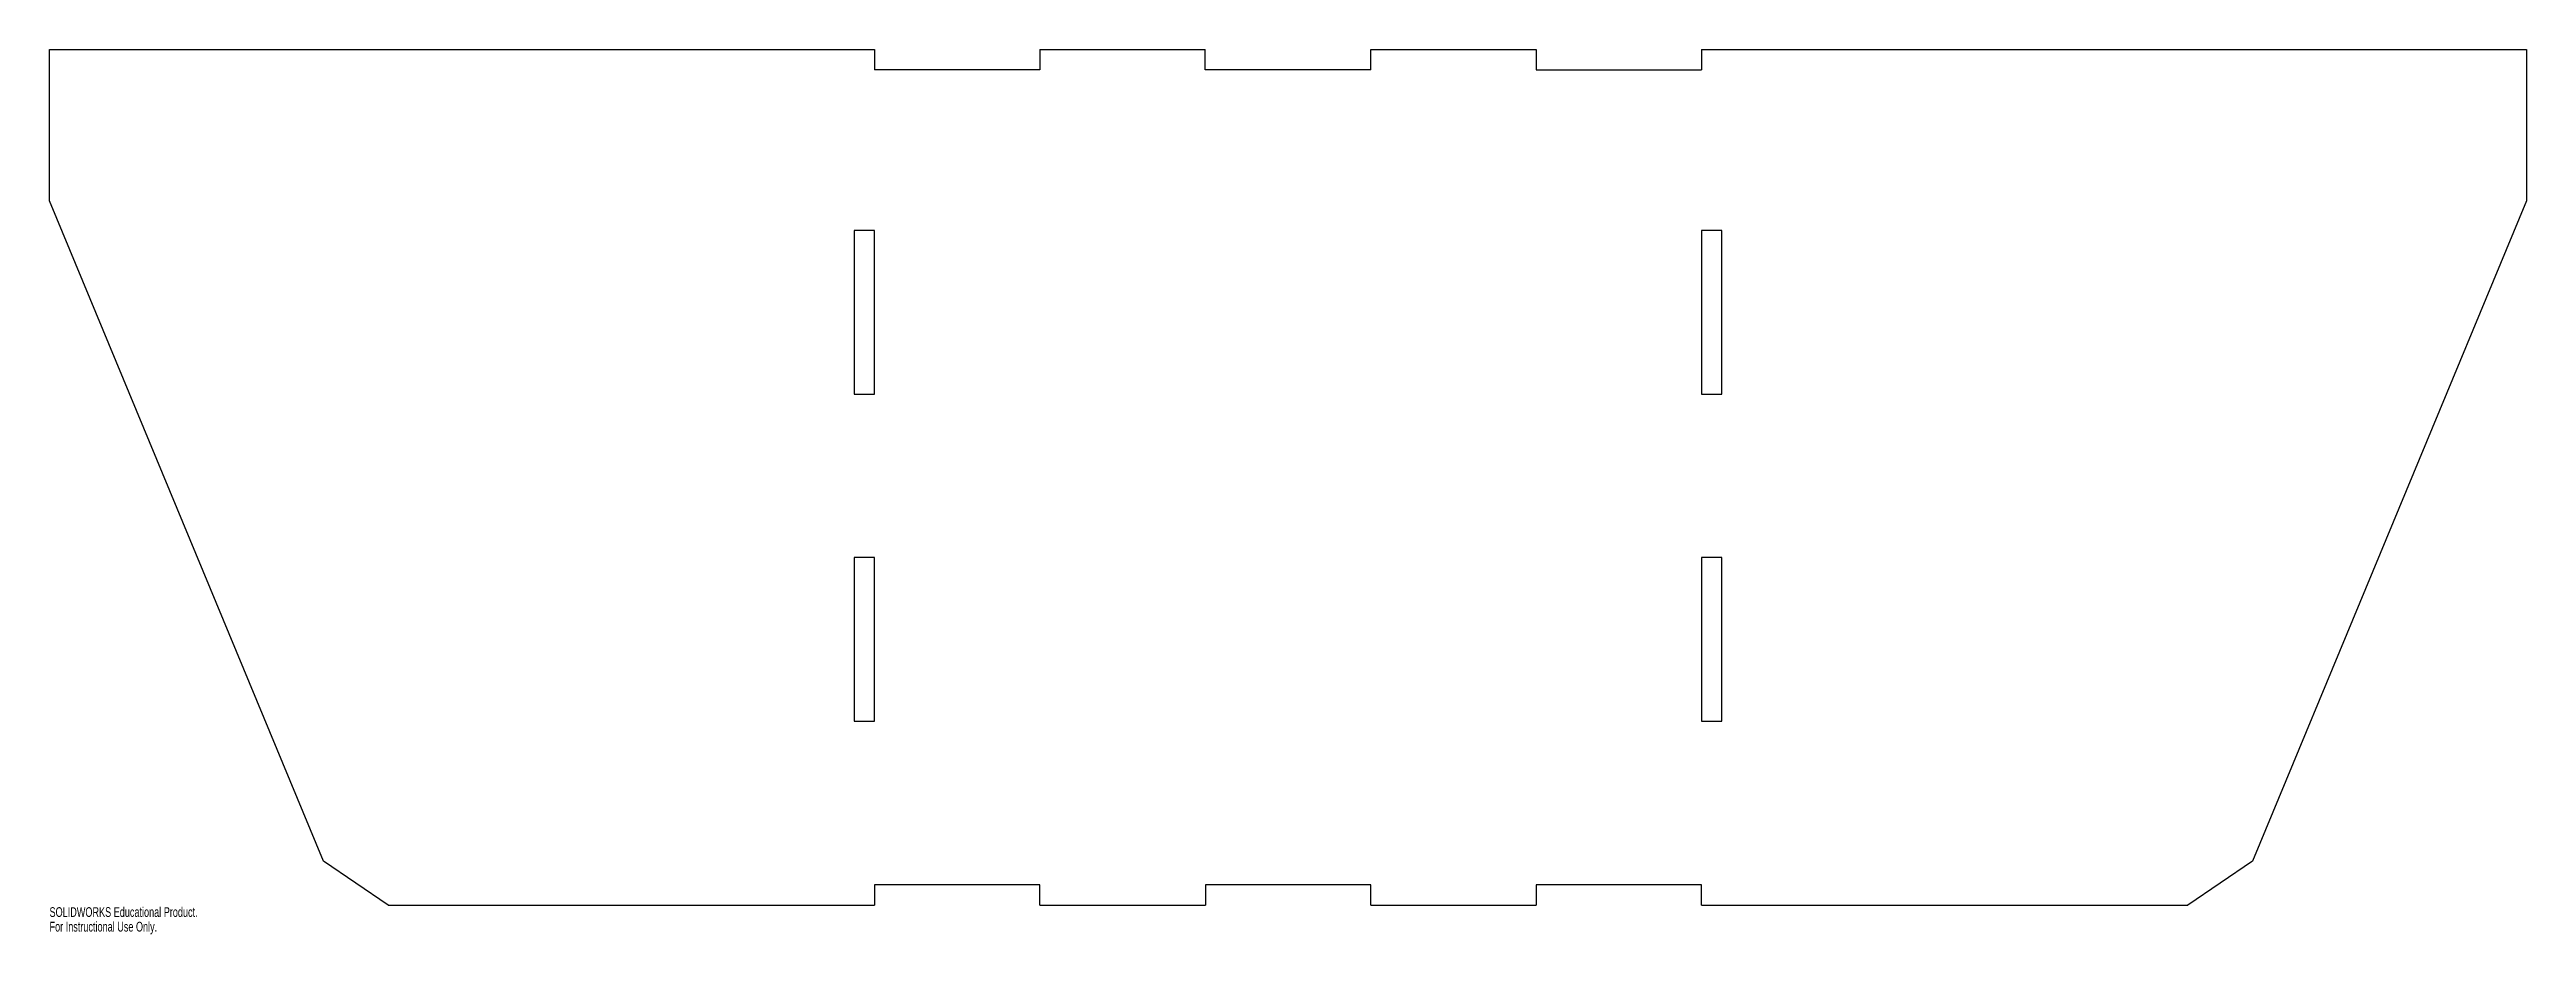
# Model space of a CAD drawing. Header units: inches. Extents: x 2.2 to 50.7, y -19.1 to -1.8.
import ezdxf

# ---------------------------------------------------------------- set-up
doc = ezdxf.new("R2010")
doc.units = ezdxf.units.IN
doc.header["$MEASUREMENT"] = 0
doc.styles.add('SLDTEXTSTYLE0', font='TXT', dxfattribs={"width": 0.7})

msp = doc.modelspace()

# ---------------------------------------------------------------- linework, layer by layer
at = {"color": 7, "linetype": 'Continuous', "lineweight": 25}
for p, q in [((2.226, -1.75), (18.385, -1.75)), ((2.226, -4.713), (2.226, -1.75)), ((18.385, -1.75), (18.385, -2.15)), ((21.625, -1.75), (24.865, -1.75)), ((21.625, -1.75), (21.625, -2.15)), ((24.865, -2.15), (24.865, -1.75)), ((28.105, -1.75), (31.345, -1.75)), ((28.105, -2.15), (28.105, -1.75)), ((31.345, -1.75), (31.345, -2.15)), ((34.585, -1.75), (50.744, -1.75)), ((34.585, -1.75), (34.585, -2.15)), ((50.744, -1.75), (50.744, -4.713)), ((21.625, -2.15), (18.385, -2.15)), ((28.105, -2.15), (24.865, -2.15)), ((31.345, -2.15), (34.585, -2.15)), ((7.591, -17.641), (2.226, -4.713)), ((50.744, -4.713), (45.38, -17.641)), ((17.986, -5.294), (17.986, -8.496)), ((18.386, -5.294), (17.986, -5.294)), ((18.386, -8.496), (18.386, -5.294)), ((34.584, -5.294), (34.584, -8.496)), ((34.984, -5.294), (34.584, -5.294)), ((34.984, -8.496), (34.984, -5.294)), ((17.986, -8.496), (18.386, -8.496)), ((34.584, -8.496), (34.984, -8.496)), ((17.986, -11.697), (17.986, -14.899)), ((18.386, -11.697), (17.986, -11.697)), ((18.386, -14.899), (18.386, -11.697)), ((34.584, -11.697), (34.584, -14.899)), ((34.984, -11.697), (34.584, -11.697)), ((34.984, -14.899), (34.984, -11.697)), ((17.986, -14.899), (18.386, -14.899)), ((34.584, -14.899), (34.984, -14.899)), ((8.858, -18.5), (7.591, -17.641)), ((45.38, -17.641), (44.113, -18.5)), ((18.386, -18.1), (18.386, -18.5)), ((21.625, -18.1), (18.386, -18.1)), ((21.625, -18.5), (21.625, -18.1)), ((24.866, -18.1), (24.866, -18.5)), ((28.105, -18.1), (24.866, -18.1)), ((28.105, -18.5), (28.105, -18.1)), ((31.345, -18.1), (31.345, -18.5)), ((34.584, -18.1), (31.345, -18.1)), ((34.584, -18.5), (34.584, -18.1)), ((8.858, -18.5), (18.386, -18.5)), ((21.625, -18.5), (24.866, -18.5)), ((28.105, -18.5), (31.345, -18.5)), ((34.584, -18.5), (44.113, -18.5))]:
    msp.add_line(p, q, dxfattribs=at)

# ---------------------------------------------------------------- texts
at = {"color": 7, "linetype": 'Continuous', "char_height": 0.1903, "attachment_point": 1, "style": 'SLDTEXTSTYLE0'}
for s, insert in [('SOLIDWORKS Educational Product.', (2.226, -18.54)), ('For Instructional Use Only.', (2.226, -18.826))]:
    msp.add_mtext(s, dxfattribs=dict(at, insert=insert))

doc.saveas('drawing.dxf')
